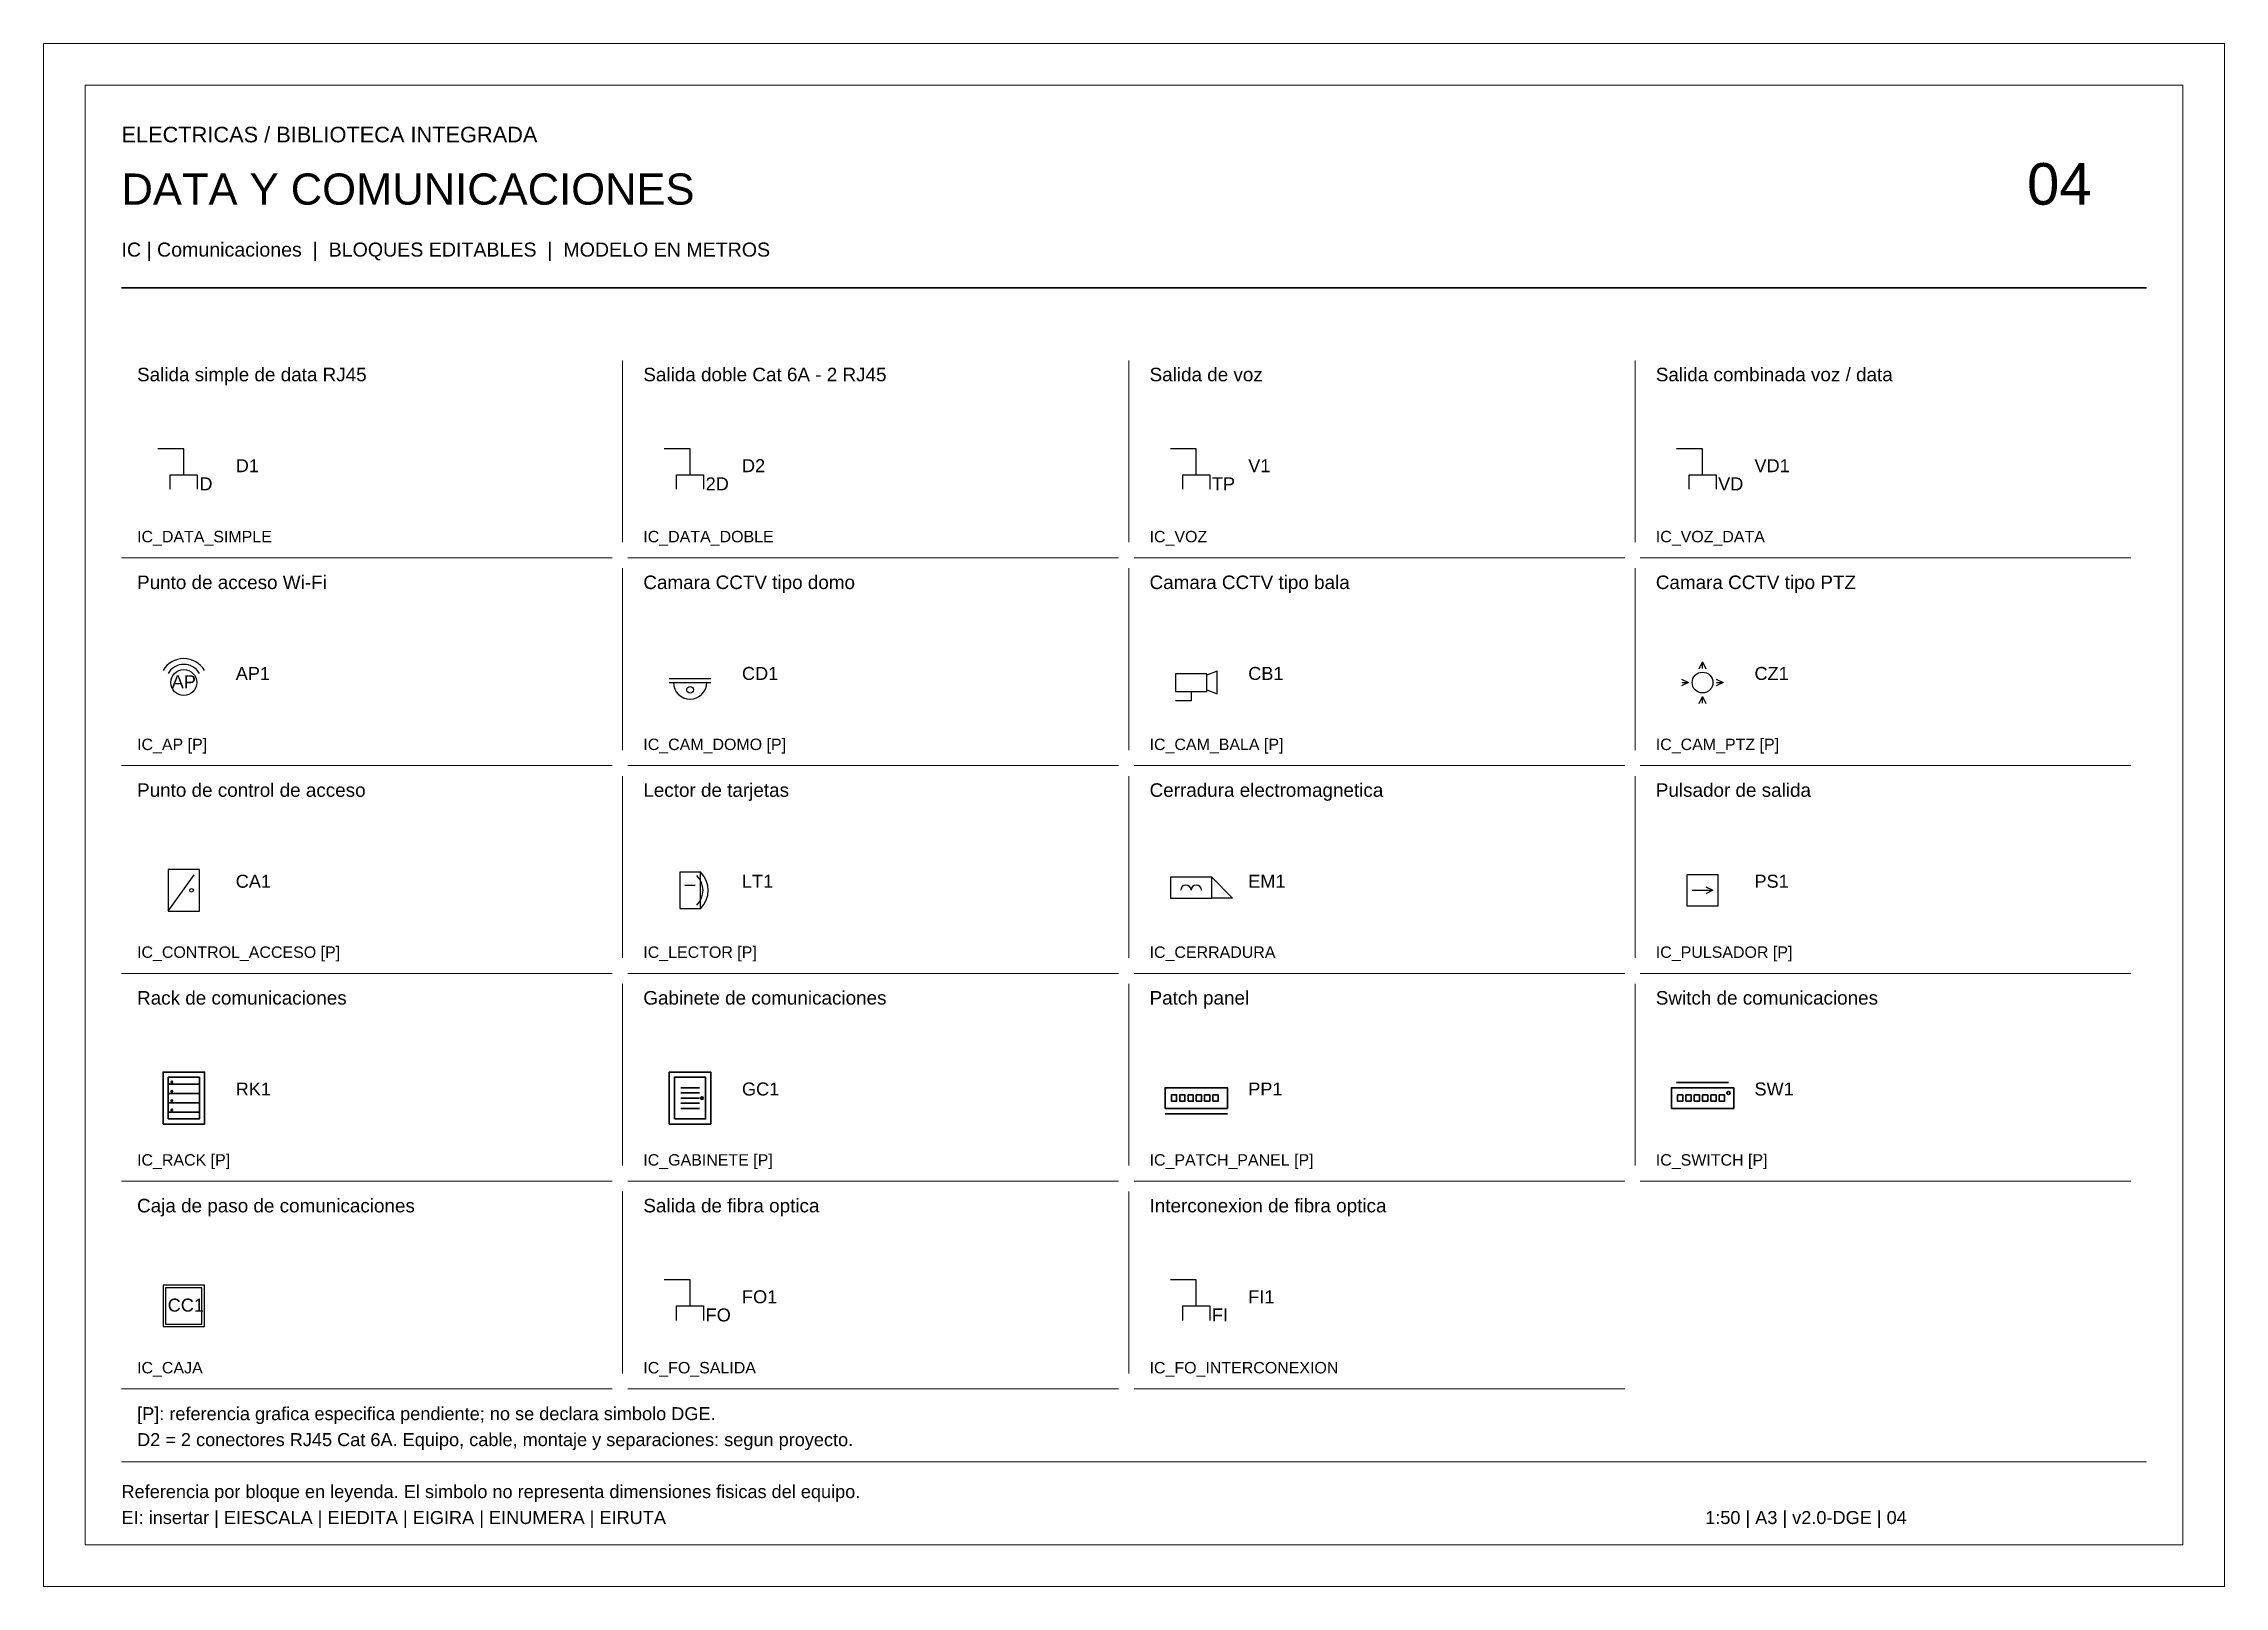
# Paper-space layout '04_DATA_COMUNICACIONES' of a CAD drawing. Header units: metres, sheet in millimetres. Extents: x 0 to 420, y 0 to 297.
# The model-space entities are those that its viewports show. They can reach past a viewport. Long polylines and large blocks are cut down to what shows.
import ezdxf
from ezdxf.enums import TextEntityAlignment as Align

# ---------------------------------------------------------------- set-up
doc = ezdxf.new("R2010")
doc.units = ezdxf.units.M
for name, color, linetype, lineweight in [('EIC-CATALOGO', 7, 'Continuous', 18), ('EIC-MARCO', 8, 'Continuous', 13), ('IC-ACCESOS', 214, 'Continuous', 25), ('IC-CAJAS', 144, 'Continuous', 25), ('IC-CCTV', 174, 'Continuous', 25), ('IC-DATA', 144, 'Continuous', 25), ('IC-FIBRA', 94, 'Continuous', 25), ('IC-RACK', 144, 'Continuous', 30), ('IC-VOZ', 144, 'Continuous', 25), ('IC-WIFI', 144, 'Continuous', 25)]:
    doc.layers.add(name, color=color, linetype=linetype, lineweight=lineweight)
doc.layers.add('VIEWPORTS', color=8, linetype='Continuous', lineweight=0, plot=False)
doc.styles.add('EI_TEXTO', font='arial.ttf')

# ---------------------------------------------------------------- blocks, each defined once
blk = doc.blocks.new('IC_DATA_SIMPLE')
at = {"color": 0, "lineweight": -2}
for points in [[(0, 0), (0, 5), (-5, 5)], [(-2.6, -2.8), (-2.6, 0), (2.6, 0), (2.6, -2.8)]]:
    blk.add_lwpolyline(points, dxfattribs=at)
at = {"color": 0, "style": 'EI_TEXTO', "flags": 1}
for tag in ['TIPO', 'TABLERO', 'SISTEMA', 'OBSERVACIONES', 'CABLE', 'CATEGORIA', 'CLASE_REFERENCIA', 'DESCRIPCION', 'MONTAJE', 'NORMA', 'PUNTO', 'PUERTOS', 'PAGINA_DGE']:
    blk.add_attdef(tag, (0, 0), '', height=2.5, dxfattribs=at)
at = {"color": 0, "style": 'EI_TEXTO'}
for tag, p in [('CODIGO', (10, 0.5)), ('DISTINTIVO', (3, -3)), ('ALTURA', (10, -6.5)), ('CIRCUITO', (10, -3))]:
    blk.add_attdef(tag, p, '', height=2.5, dxfattribs=at)
blk = doc.blocks.new('IC_DATA_DOBLE')
at = {"color": 0, "lineweight": -2}
for points in [[(0, 0), (0, 5), (-5, 5)], [(-2.6, -2.8), (-2.6, 0), (2.6, 0), (2.6, -2.8)]]:
    blk.add_lwpolyline(points, dxfattribs=at)
at = {"color": 0, "style": 'EI_TEXTO', "flags": 1}
for tag in ['TIPO', 'TABLERO', 'SISTEMA', 'OBSERVACIONES', 'CABLE', 'CATEGORIA', 'CLASE_REFERENCIA', 'DESCRIPCION', 'MONTAJE', 'NORMA', 'PUNTO', 'PUERTOS', 'PAGINA_DGE']:
    blk.add_attdef(tag, (0, 0), '', height=2.5, dxfattribs=at)
at = {"color": 0, "style": 'EI_TEXTO'}
for tag, p in [('CODIGO', (10, 0.5)), ('DISTINTIVO', (3, -3)), ('ALTURA', (10, -6.5)), ('CIRCUITO', (10, -3))]:
    blk.add_attdef(tag, p, '', height=2.5, dxfattribs=at)
blk = doc.blocks.new('IC_VOZ')
at = {"color": 0, "lineweight": -2}
for points in [[(0, 0), (0, 5), (-5, 5)], [(-2.6, -2.8), (-2.6, 0), (2.6, 0), (2.6, -2.8)]]:
    blk.add_lwpolyline(points, dxfattribs=at)
at = {"color": 0, "style": 'EI_TEXTO', "flags": 1}
for tag in ['TIPO', 'TABLERO', 'SISTEMA', 'OBSERVACIONES', 'CABLE', 'CLASE_REFERENCIA', 'DESCRIPCION', 'MONTAJE', 'NORMA', 'PUNTO', 'PUERTOS', 'PAGINA_DGE']:
    blk.add_attdef(tag, (0, 0), '', height=2.5, dxfattribs=at)
at = {"color": 0, "style": 'EI_TEXTO'}
for tag, p in [('CODIGO', (10, 0.5)), ('DISTINTIVO', (3, -3)), ('ALTURA', (10, -6.5)), ('CIRCUITO', (10, -3))]:
    blk.add_attdef(tag, p, '', height=2.5, dxfattribs=at)
blk = doc.blocks.new('IC_VOZ_DATA')
at = {"color": 0, "lineweight": -2}
for points in [[(0, 0), (0, 5), (-5, 5)], [(-2.6, -2.8), (-2.6, 0), (2.6, 0), (2.6, -2.8)]]:
    blk.add_lwpolyline(points, dxfattribs=at)
at = {"color": 0, "style": 'EI_TEXTO', "flags": 1}
for tag in ['TIPO', 'TABLERO', 'SISTEMA', 'OBSERVACIONES', 'CABLE', 'CLASE_REFERENCIA', 'DESCRIPCION', 'MONTAJE', 'NORMA', 'PUNTO', 'PUERTOS', 'PAGINA_DGE']:
    blk.add_attdef(tag, (0, 0), '', height=2.5, dxfattribs=at)
at = {"color": 0, "style": 'EI_TEXTO'}
for tag, p in [('CODIGO', (10, 0.5)), ('DISTINTIVO', (3, -3)), ('ALTURA', (10, -6.5)), ('CIRCUITO', (10, -3))]:
    blk.add_attdef(tag, p, '', height=2.5, dxfattribs=at)
blk = doc.blocks.new('IC_AP')
at = {"color": 0, "lineweight": -2}
blk.add_circle((0, 0), 2.5, dxfattribs=at)
for radius in [4.6, 3.5]:
    blk.add_arc((0, 0), radius, 30, 150, dxfattribs=at)
at = {"color": 0, "lineweight": -2, "style": 'EI_TEXTO'}
blk.add_text('AP', height=2.5, dxfattribs=at).set_placement((0, -1.1), align=Align.CENTER)
at = {"color": 0, "style": 'EI_TEXTO', "flags": 1}
for tag in ['TIPO', 'TABLERO', 'SISTEMA', 'OBSERVACIONES', 'CABLE', 'DESCRIPCION', 'MONTAJE', 'NORMA', 'PUNTO']:
    blk.add_attdef(tag, (0, 0), '', height=2.5, dxfattribs=at)
at = {"color": 0, "style": 'EI_TEXTO'}
for tag, p in [('CODIGO', (10, 0.5)), ('ALTURA', (10, -6.5)), ('CIRCUITO', (10, -3))]:
    blk.add_attdef(tag, p, '', height=2.5, dxfattribs=at)
blk = doc.blocks.new('IC_CAM_DOMO')
at = {"color": 0, "lineweight": -2}
for p, q in [((-4, 0.8), (4, 0.8)), ((-4, 0), (4, 0))]:
    blk.add_line(p, q, dxfattribs=at)
blk.add_circle((0, -1.4), 0.65, dxfattribs=at)
blk.add_arc((0, 0), 3.2, 180, 360, dxfattribs=at)
at = {"color": 0, "style": 'EI_TEXTO', "flags": 1}
for tag in ['TIPO', 'TABLERO', 'SISTEMA', 'OBSERVACIONES', 'CABLE', 'DESCRIPCION', 'MONTAJE', 'NORMA', 'PUNTO']:
    blk.add_attdef(tag, (0, 0), '', height=2.5, dxfattribs=at)
at = {"color": 0, "style": 'EI_TEXTO'}
for tag, p in [('CODIGO', (10, 0.5)), ('ALTURA', (10, -6.5)), ('CIRCUITO', (10, -3))]:
    blk.add_attdef(tag, p, '', height=2.5, dxfattribs=at)
blk = doc.blocks.new('IC_CAM_BALA')
at = {"color": 0, "lineweight": -2}
blk.add_lwpolyline([(-4, -1.7), (2, -1.7), (2, 1.7), (-4, 1.7)], close=True, dxfattribs=at)
for points in [[(2, -1.4), (4, -2.2), (4, 2.2), (2, 1.4)], [(-1, -1.7), (-1, -3.5), (-4, -3.5)]]:
    blk.add_lwpolyline(points, dxfattribs=at)
at = {"color": 0, "style": 'EI_TEXTO', "flags": 1}
for tag in ['TIPO', 'TABLERO', 'SISTEMA', 'OBSERVACIONES', 'CABLE', 'DESCRIPCION', 'MONTAJE', 'NORMA', 'PUNTO']:
    blk.add_attdef(tag, (0, 0), '', height=2.5, dxfattribs=at)
at = {"color": 0, "style": 'EI_TEXTO'}
for tag, p in [('CODIGO', (10, 0.5)), ('ALTURA', (10, -6.5)), ('CIRCUITO', (10, -3))]:
    blk.add_attdef(tag, p, '', height=2.5, dxfattribs=at)
blk = doc.blocks.new('IC_CAM_PTZ')
at = {"color": 0, "lineweight": -2}
for p, q in [((-4, 0), (-2.7, 0)), ((0, 2.7), (0, 4)), ((2.7, 0), (4, 0)), ((0, -4), (0, -2.7))]:
    blk.add_line(p, q, dxfattribs=at)
for points in [[(-4.05, 0.65), (-2.7, 0), (-4.05, -0.65)], [(-0.65, 2.65), (0, 4), (0.65, 2.65)], [(2.65, 0.65), (4, 0), (2.65, -0.65)], [(-0.65, -4.05), (0, -2.7), (0.65, -4.05)]]:
    blk.add_lwpolyline(points, dxfattribs=at)
blk.add_circle((0, 0), 2, dxfattribs=at)
at = {"color": 0, "style": 'EI_TEXTO', "flags": 1}
for tag in ['TIPO', 'TABLERO', 'SISTEMA', 'OBSERVACIONES', 'CABLE', 'DESCRIPCION', 'MONTAJE', 'NORMA', 'PUNTO']:
    blk.add_attdef(tag, (0, 0), '', height=2.5, dxfattribs=at)
at = {"color": 0, "style": 'EI_TEXTO'}
for tag, p in [('CODIGO', (10, 0.5)), ('ALTURA', (10, -6.5)), ('CIRCUITO', (10, -3))]:
    blk.add_attdef(tag, p, '', height=2.5, dxfattribs=at)
blk = doc.blocks.new('IC_CONTROL_ACCESO')
at = {"color": 0, "lineweight": -2}
blk.add_line((-3, -4), (2, 3), dxfattribs=at)
blk.add_lwpolyline([(-3, -4), (3, -4), (3, 4), (-3, 4)], close=True, dxfattribs=at)
blk.add_circle((1.5, 0), 0.35, dxfattribs=at)
at = {"color": 0, "style": 'EI_TEXTO', "flags": 1}
for tag in ['TIPO', 'TABLERO', 'SISTEMA', 'OBSERVACIONES', 'CABLE', 'DESCRIPCION', 'MONTAJE', 'NORMA', 'PUNTO']:
    blk.add_attdef(tag, (0, 0), '', height=2.5, dxfattribs=at)
at = {"color": 0, "style": 'EI_TEXTO'}
for tag, p in [('CODIGO', (10, 0.5)), ('ALTURA', (10, -6.5)), ('CIRCUITO', (10, -3))]:
    blk.add_attdef(tag, p, '', height=2.5, dxfattribs=at)
blk = doc.blocks.new('IC_LECTOR')
at = {"color": 0, "lineweight": -2}
blk.add_line((-1, 1), (1, 1), dxfattribs=at)
blk.add_lwpolyline([(-2, -3.5), (2, -3.5), (2, 3.5), (-2, 3.5)], close=True, dxfattribs=at)
for radius in [4, 5]:
    blk.add_arc((-1.5, 0), radius, -45, 45, dxfattribs=at)
at = {"color": 0, "style": 'EI_TEXTO', "flags": 1}
for tag in ['TIPO', 'TABLERO', 'SISTEMA', 'OBSERVACIONES', 'CABLE', 'DESCRIPCION', 'MONTAJE', 'NORMA', 'PUNTO']:
    blk.add_attdef(tag, (0, 0), '', height=2.5, dxfattribs=at)
at = {"color": 0, "style": 'EI_TEXTO'}
for tag, p in [('CODIGO', (10, 0.5)), ('ALTURA', (10, -6.5)), ('CIRCUITO', (10, -3))]:
    blk.add_attdef(tag, p, '', height=2.5, dxfattribs=at)
blk = doc.blocks.new('IC_CERRADURA')
at = {"color": 0, "lineweight": -2}
blk.add_lwpolyline([(-5, -1.5), (3, -1.5), (3, 2.5), (-5, 2.5)], close=True, dxfattribs=at)
blk.add_lwpolyline([(3, 2.5), (7, -1.5), (3, -1.5)], dxfattribs=at)
for centre in [(-2, 0), (0, 0)]:
    blk.add_arc(centre, 1, 0, 180, dxfattribs=at)
at = {"color": 0, "style": 'EI_TEXTO', "flags": 1}
for tag in ['TIPO', 'TABLERO', 'SISTEMA', 'OBSERVACIONES', 'CABLE', 'CLASE_REFERENCIA', 'DESCRIPCION', 'MONTAJE', 'NORMA', 'PUNTO', 'PAGINA_DGE']:
    blk.add_attdef(tag, (0, 0), '', height=2.5, dxfattribs=at)
at = {"color": 0, "style": 'EI_TEXTO'}
for tag, p in [('CODIGO', (10, 0.5)), ('ALTURA', (10, -6.5)), ('CIRCUITO', (10, -3))]:
    blk.add_attdef(tag, p, '', height=2.5, dxfattribs=at)
blk = doc.blocks.new('IC_PULSADOR')
at = {"color": 0, "lineweight": -2}
blk.add_line((-2, 0), (2, 0), dxfattribs=at)
blk.add_lwpolyline([(-3, -3), (3, -3), (3, 3), (-3, 3)], close=True, dxfattribs=at)
blk.add_lwpolyline([(0.65, 0.65), (2, 0), (0.65, -0.65)], dxfattribs=at)
at = {"color": 0, "style": 'EI_TEXTO', "flags": 1}
for tag in ['TIPO', 'TABLERO', 'SISTEMA', 'OBSERVACIONES', 'CABLE', 'DESCRIPCION', 'MONTAJE', 'NORMA', 'PUNTO']:
    blk.add_attdef(tag, (0, 0), '', height=2.5, dxfattribs=at)
at = {"color": 0, "style": 'EI_TEXTO'}
for tag, p in [('CODIGO', (10, 0.5)), ('ALTURA', (10, -6.5)), ('CIRCUITO', (10, -3))]:
    blk.add_attdef(tag, p, '', height=2.5, dxfattribs=at)
blk = doc.blocks.new('IC_RACK')
at = {"color": 0, "lineweight": -2}
for p, q in [((-3, 2.7), (3, 2.7)), ((-3, 0.9), (3, 0.9)), ((-3, -0.9), (3, -0.9)), ((-3, -2.7), (3, -2.7))]:
    blk.add_line(p, q, dxfattribs=at)
for points in [[(-4, -5), (4, -5), (4, 5), (-4, 5)], [(-3, -4), (3, -4), (3, 4), (-3, 4)]]:
    blk.add_lwpolyline(points, close=True, dxfattribs=at)
for centre in [(-2.3, 3.1), (-2.3, 1.3), (-2.3, -0.5), (-2.3, -2.3)]:
    blk.add_circle(centre, 0.15, dxfattribs=at)
at = {"color": 0, "style": 'EI_TEXTO', "flags": 1}
for tag in ['TIPO', 'TABLERO', 'SISTEMA', 'OBSERVACIONES', 'CABLE', 'UNIDADES_RACK', 'DESCRIPCION', 'MONTAJE', 'NORMA', 'PUNTO', 'DIMENSIONES']:
    blk.add_attdef(tag, (0, 0), '', height=2.5, dxfattribs=at)
at = {"color": 0, "style": 'EI_TEXTO'}
for tag, p in [('CODIGO', (10, 0.5)), ('ALTURA', (10, -6.5)), ('CIRCUITO', (10, -3))]:
    blk.add_attdef(tag, p, '', height=2.5, dxfattribs=at)
blk = doc.blocks.new('IC_GABINETE')
at = {"color": 0, "lineweight": -2}
for p, q in [((-1.8, 2), (1.8, 2)), ((-1.8, 1), (1.8, 1)), ((-1.8, 0), (1.8, 0)), ((-1.8, -1), (1.8, -1)), ((-1.8, -2), (1.8, -2))]:
    blk.add_line(p, q, dxfattribs=at)
for points in [[(-4, -5), (4, -5), (4, 5), (-4, 5)], [(-3, -4), (3, -4), (3, 4), (-3, 4)]]:
    blk.add_lwpolyline(points, close=True, dxfattribs=at)
blk.add_circle((2.3, 0), 0.25, dxfattribs=at)
at = {"color": 0, "style": 'EI_TEXTO', "flags": 1}
for tag in ['TIPO', 'TABLERO', 'SISTEMA', 'OBSERVACIONES', 'CABLE', 'DESCRIPCION', 'MONTAJE', 'NORMA', 'PUNTO', 'DIMENSIONES']:
    blk.add_attdef(tag, (0, 0), '', height=2.5, dxfattribs=at)
at = {"color": 0, "style": 'EI_TEXTO'}
for tag, p in [('CODIGO', (10, 0.5)), ('ALTURA', (10, -6.5)), ('CIRCUITO', (10, -3))]:
    blk.add_attdef(tag, p, '', height=2.5, dxfattribs=at)
blk = doc.blocks.new('IC_PATCH_PANEL')
at = {"color": 0, "lineweight": -2}
blk.add_line((-6, -3), (6, -3), dxfattribs=at)
for points in [[(-6, -2), (6, -2), (6, 2), (-6, 2)], [(-4.8, -0.6), (-3.8, -0.6), (-3.8, 0.6), (-4.8, 0.6)], [(-3.2, -0.6), (-2.2, -0.6), (-2.2, 0.6), (-3.2, 0.6)], [(-1.6, -0.6), (-0.6, -0.6), (-0.6, 0.6), (-1.6, 0.6)], [(0, -0.6), (1, -0.6), (1, 0.6), (0, 0.6)], [(1.6, -0.6), (2.6, -0.6), (2.6, 0.6), (1.6, 0.6)], [(3.2, -0.6), (4.2, -0.6), (4.2, 0.6), (3.2, 0.6)]]:
    blk.add_lwpolyline(points, close=True, dxfattribs=at)
at = {"color": 0, "style": 'EI_TEXTO', "flags": 1}
for tag in ['TIPO', 'TABLERO', 'SISTEMA', 'OBSERVACIONES', 'CABLE', 'DESCRIPCION', 'MONTAJE', 'NORMA', 'PUNTO', 'PUERTOS']:
    blk.add_attdef(tag, (0, 0), '', height=2.5, dxfattribs=at)
at = {"color": 0, "style": 'EI_TEXTO'}
for tag, p in [('CODIGO', (10, 0.5)), ('ALTURA', (10, -6.5)), ('CIRCUITO', (10, -3))]:
    blk.add_attdef(tag, p, '', height=2.5, dxfattribs=at)
blk = doc.blocks.new('IC_SWITCH')
at = {"color": 0, "lineweight": -2}
blk.add_line((-5, 3), (5, 3), dxfattribs=at)
for points in [[(-6, -2), (6, -2), (6, 2), (-6, 2)], [(-4.8, -0.6), (-3.8, -0.6), (-3.8, 0.6), (-4.8, 0.6)], [(-3.2, -0.6), (-2.2, -0.6), (-2.2, 0.6), (-3.2, 0.6)], [(-1.6, -0.6), (-0.6, -0.6), (-0.6, 0.6), (-1.6, 0.6)], [(0, -0.6), (1, -0.6), (1, 0.6), (0, 0.6)], [(1.6, -0.6), (2.6, -0.6), (2.6, 0.6), (1.6, 0.6)], [(3.2, -0.6), (4.2, -0.6), (4.2, 0.6), (3.2, 0.6)]]:
    blk.add_lwpolyline(points, close=True, dxfattribs=at)
blk.add_circle((5, 1), 0.3, dxfattribs=at)
at = {"color": 0, "style": 'EI_TEXTO', "flags": 1}
for tag in ['TIPO', 'TABLERO', 'SISTEMA', 'OBSERVACIONES', 'CABLE', 'DESCRIPCION', 'MONTAJE', 'NORMA', 'PUNTO', 'PUERTOS', 'POE']:
    blk.add_attdef(tag, (0, 0), '', height=2.5, dxfattribs=at)
at = {"color": 0, "style": 'EI_TEXTO'}
for tag, p in [('CODIGO', (10, 0.5)), ('ALTURA', (10, -6.5)), ('CIRCUITO', (10, -3))]:
    blk.add_attdef(tag, p, '', height=2.5, dxfattribs=at)
blk = doc.blocks.new('IC_CAJA')
at = {"color": 0, "lineweight": -2}
for points in [[(-4, -4), (4, -4), (4, 4), (-4, 4)], [(-3.5, -3.5), (3.5, -3.5), (3.5, 3.5), (-3.5, 3.5)]]:
    blk.add_lwpolyline(points, close=True, dxfattribs=at)
at = {"color": 0, "style": 'EI_TEXTO'}
for tag, p in [('CODIGO', (-3.1, -1.1)), ('ALTURA', (10, -6.5)), ('CIRCUITO', (10, -3))]:
    blk.add_attdef(tag, p, '', height=2.5, dxfattribs=at)
at = {"color": 0, "style": 'EI_TEXTO', "flags": 1}
for tag in ['TIPO', 'TABLERO', 'SISTEMA', 'OBSERVACIONES', 'CABLE', 'DESCRIPCION', 'MONTAJE', 'NORMA', 'PUNTO', 'DIMENSIONES', 'MATERIAL']:
    blk.add_attdef(tag, (0, 0), '', height=2.5, dxfattribs=at)
blk = doc.blocks.new('IC_FO_SALIDA')
at = {"color": 0, "lineweight": -2}
for points in [[(0, 0), (0, 5), (-5, 5)], [(-2.6, -2.8), (-2.6, 0), (2.6, 0), (2.6, -2.8)]]:
    blk.add_lwpolyline(points, dxfattribs=at)
at = {"color": 0, "style": 'EI_TEXTO', "flags": 1}
for tag in ['TIPO', 'TABLERO', 'SISTEMA', 'OBSERVACIONES', 'CABLE', 'CONECTOR', 'CLASE_REFERENCIA', 'DESCRIPCION', 'MONTAJE', 'NORMA', 'PUNTO', 'FIBRAS', 'PAGINA_DGE']:
    blk.add_attdef(tag, (0, 0), '', height=2.5, dxfattribs=at)
at = {"color": 0, "style": 'EI_TEXTO'}
for tag, p in [('CODIGO', (10, 0.5)), ('DISTINTIVO', (3, -3)), ('ALTURA', (10, -6.5)), ('CIRCUITO', (10, -3))]:
    blk.add_attdef(tag, p, '', height=2.5, dxfattribs=at)
blk = doc.blocks.new('IC_FO_INTERCONEXION')
at = {"color": 0, "lineweight": -2}
for points in [[(0, 0), (0, 5), (-5, 5)], [(-2.6, -2.8), (-2.6, 0), (2.6, 0), (2.6, -2.8)]]:
    blk.add_lwpolyline(points, dxfattribs=at)
at = {"color": 0, "style": 'EI_TEXTO', "flags": 1}
for tag in ['TIPO', 'TABLERO', 'SISTEMA', 'OBSERVACIONES', 'CABLE', 'CLASE_REFERENCIA', 'DESCRIPCION', 'MONTAJE', 'NORMA', 'PUNTO', 'FIBRAS', 'PAGINA_DGE']:
    blk.add_attdef(tag, (0, 0), '', height=2.5, dxfattribs=at)
at = {"color": 0, "style": 'EI_TEXTO'}
for tag, p in [('CODIGO', (10, 0.5)), ('DISTINTIVO', (3, -3)), ('ALTURA', (10, -6.5)), ('CIRCUITO', (10, -3))]:
    blk.add_attdef(tag, p, '', height=2.5, dxfattribs=at)

msp = doc.modelspace()

# ---------------------------------------------------------------- linework, layer by layer
at = {"layer": 'EIC-MARCO', "color": 144, "lineweight": 35}
msp.add_line((0.75, -27.5), (20.25, -27.5), dxfattribs=at)
at = {"layer": 'EIC-MARCO', "color": 8, "lineweight": 13}
for p, q in [((5.575, -29.95), (5.575, -28.2)), ((10.45, -29.95), (10.45, -28.2)), ((15.325, -29.95), (15.325, -28.2)), ((0.75, -30.1), (5.475, -30.1)), ((5.575, -31.95), (5.575, -30.2)), ((5.625, -30.1), (10.35, -30.1)), ((10.45, -31.95), (10.45, -30.2)), ((10.5, -30.1), (15.225, -30.1)), ((15.325, -31.95), (15.325, -30.2)), ((15.375, -30.1), (20.1, -30.1)), ((0.75, -32.1), (5.475, -32.1)), ((5.625, -32.1), (10.35, -32.1)), ((10.5, -32.1), (15.225, -32.1)), ((15.375, -32.1), (20.1, -32.1)), ((5.575, -33.95), (5.575, -32.2)), ((10.45, -33.95), (10.45, -32.2)), ((15.325, -33.95), (15.325, -32.2)), ((0.75, -34.1), (5.475, -34.1)), ((5.575, -35.95), (5.575, -34.2)), ((5.625, -34.1), (10.35, -34.1)), ((10.45, -35.95), (10.45, -34.2)), ((10.5, -34.1), (15.225, -34.1)), ((15.325, -35.95), (15.325, -34.2)), ((15.375, -34.1), (20.1, -34.1)), ((0.75, -36.1), (5.475, -36.1)), ((5.625, -36.1), (10.35, -36.1)), ((10.5, -36.1), (15.225, -36.1)), ((15.375, -36.1), (20.1, -36.1)), ((5.575, -37.95), (5.575, -36.2)), ((10.45, -37.95), (10.45, -36.2)), ((0.75, -38.1), (5.475, -38.1)), ((5.625, -38.1), (10.35, -38.1)), ((10.5, -38.1), (15.225, -38.1)), ((0.75, -38.8), (20.25, -38.8))]:
    msp.add_line(p, q, dxfattribs=at)
at = {"layer": 'EIC-MARCO'}
msp.add_lwpolyline([(0.4, -39.6), (20.6, -39.6), (20.6, -25.55), (0.4, -25.55)], close=True, dxfattribs=at)

# ---------------------------------------------------------------- block references
at = {"layer": 'IC-ACCESOS'}
ref = msp.add_blockref('IC_CONTROL_ACCESO', (1.35, -33.3), dxfattribs=dict(at, xscale=0.05, yscale=0.05, zscale=0.05))
ref.add_attrib('CODIGO', 'CA1', (1.85, -33.275), dxfattribs={"layer": '0', "height": 0.125, "style": 'EI_TEXTO'})
ref = msp.add_blockref('IC_LECTOR', (6.225, -33.3), dxfattribs=dict(at, xscale=0.05, yscale=0.05, zscale=0.05))
ref.add_attrib('CODIGO', 'LT1', (6.725, -33.275), dxfattribs={"layer": '0', "height": 0.125, "style": 'EI_TEXTO'})
ref = msp.add_blockref('IC_CERRADURA', (11.1, -33.3), dxfattribs=dict(at, xscale=0.05, yscale=0.05, zscale=0.05))
ref.add_attrib('CODIGO', 'EM1', (11.6, -33.275), dxfattribs={"layer": '0', "height": 0.125, "style": 'EI_TEXTO'})
ref = msp.add_blockref('IC_PULSADOR', (15.975, -33.3), dxfattribs=dict(at, xscale=0.05, yscale=0.05, zscale=0.05))
ref.add_attrib('CODIGO', 'PS1', (16.475, -33.275), dxfattribs={"layer": '0', "height": 0.125, "style": 'EI_TEXTO'})
at = {"layer": 'IC-CAJAS'}
ref = msp.add_blockref('IC_CAJA', (1.35, -37.3), dxfattribs=dict(at, xscale=0.05, yscale=0.05, zscale=0.05))
ref.add_attrib('CODIGO', 'CC1', (1.195, -37.355), dxfattribs={"layer": '0', "height": 0.125, "style": 'EI_TEXTO'})
at = {"layer": 'IC-CCTV'}
ref = msp.add_blockref('IC_CAM_DOMO', (6.225, -31.3), dxfattribs=dict(at, xscale=0.05, yscale=0.05, zscale=0.05))
ref.add_attrib('CODIGO', 'CD1', (6.725, -31.275), dxfattribs={"layer": '0', "height": 0.125, "style": 'EI_TEXTO'})
ref = msp.add_blockref('IC_CAM_BALA', (11.1, -31.3), dxfattribs=dict(at, xscale=0.05, yscale=0.05, zscale=0.05))
ref.add_attrib('CODIGO', 'CB1', (11.6, -31.275), dxfattribs={"layer": '0', "height": 0.125, "style": 'EI_TEXTO'})
ref = msp.add_blockref('IC_CAM_PTZ', (15.975, -31.3), dxfattribs=dict(at, xscale=0.05, yscale=0.05, zscale=0.05))
ref.add_attrib('CODIGO', 'CZ1', (16.475, -31.275), dxfattribs={"layer": '0', "height": 0.125, "style": 'EI_TEXTO'})
at = {"layer": 'IC-DATA'}
ref = msp.add_blockref('IC_DATA_SIMPLE', (1.35, -29.3), dxfattribs=dict(at, xscale=0.05, yscale=0.05, zscale=0.05))
ref.add_attrib('CODIGO', 'D1', (1.85, -29.275), dxfattribs={"layer": '0', "height": 0.125, "style": 'EI_TEXTO'})
ref.add_attrib('DISTINTIVO', 'D', (1.5, -29.45), dxfattribs={"layer": '0', "height": 0.125, "style": 'EI_TEXTO'})
ref = msp.add_blockref('IC_DATA_DOBLE', (6.225, -29.3), dxfattribs=dict(at, xscale=0.05, yscale=0.05, zscale=0.05))
ref.add_attrib('CODIGO', 'D2', (6.725, -29.275), dxfattribs={"layer": '0', "height": 0.125, "style": 'EI_TEXTO'})
ref.add_attrib('DISTINTIVO', '2D', (6.375, -29.45), dxfattribs={"layer": '0', "height": 0.125, "style": 'EI_TEXTO'})
at = {"layer": 'IC-FIBRA'}
ref = msp.add_blockref('IC_FO_SALIDA', (6.225, -37.3), dxfattribs=dict(at, xscale=0.05, yscale=0.05, zscale=0.05))
ref.add_attrib('CODIGO', 'FO1', (6.725, -37.275), dxfattribs={"layer": '0', "height": 0.125, "style": 'EI_TEXTO'})
ref.add_attrib('DISTINTIVO', 'FO', (6.375, -37.45), dxfattribs={"layer": '0', "height": 0.125, "style": 'EI_TEXTO'})
ref = msp.add_blockref('IC_FO_INTERCONEXION', (11.1, -37.3), dxfattribs=dict(at, xscale=0.05, yscale=0.05, zscale=0.05))
ref.add_attrib('CODIGO', 'FI1', (11.6, -37.275), dxfattribs={"layer": '0', "height": 0.125, "style": 'EI_TEXTO'})
ref.add_attrib('DISTINTIVO', 'FI', (11.25, -37.45), dxfattribs={"layer": '0', "height": 0.125, "style": 'EI_TEXTO'})
at = {"layer": 'IC-RACK'}
ref = msp.add_blockref('IC_RACK', (1.35, -35.3), dxfattribs=dict(at, xscale=0.05, yscale=0.05, zscale=0.05))
ref.add_attrib('CODIGO', 'RK1', (1.85, -35.275), dxfattribs={"layer": '0', "height": 0.125, "style": 'EI_TEXTO'})
ref = msp.add_blockref('IC_GABINETE', (6.225, -35.3), dxfattribs=dict(at, xscale=0.05, yscale=0.05, zscale=0.05))
ref.add_attrib('CODIGO', 'GC1', (6.725, -35.275), dxfattribs={"layer": '0', "height": 0.125, "style": 'EI_TEXTO'})
ref = msp.add_blockref('IC_PATCH_PANEL', (11.1, -35.3), dxfattribs=dict(at, xscale=0.05, yscale=0.05, zscale=0.05))
ref.add_attrib('CODIGO', 'PP1', (11.6, -35.275), dxfattribs={"layer": '0', "height": 0.125, "style": 'EI_TEXTO'})
ref = msp.add_blockref('IC_SWITCH', (15.975, -35.3), dxfattribs=dict(at, xscale=0.05, yscale=0.05, zscale=0.05))
ref.add_attrib('CODIGO', 'SW1', (16.475, -35.275), dxfattribs={"layer": '0', "height": 0.125, "style": 'EI_TEXTO'})
at = {"layer": 'IC-VOZ'}
ref = msp.add_blockref('IC_VOZ', (11.1, -29.3), dxfattribs=dict(at, xscale=0.05, yscale=0.05, zscale=0.05))
ref.add_attrib('CODIGO', 'V1', (11.6, -29.275), dxfattribs={"layer": '0', "height": 0.125, "style": 'EI_TEXTO'})
ref.add_attrib('DISTINTIVO', 'TP', (11.25, -29.45), dxfattribs={"layer": '0', "height": 0.125, "style": 'EI_TEXTO'})
ref = msp.add_blockref('IC_VOZ_DATA', (15.975, -29.3), dxfattribs=dict(at, xscale=0.05, yscale=0.05, zscale=0.05))
ref.add_attrib('CODIGO', 'VD1', (16.475, -29.275), dxfattribs={"layer": '0', "height": 0.125, "style": 'EI_TEXTO'})
ref.add_attrib('DISTINTIVO', 'VD', (16.125, -29.45), dxfattribs={"layer": '0', "height": 0.125, "style": 'EI_TEXTO'})
at = {"layer": 'IC-WIFI'}
ref = msp.add_blockref('IC_AP', (1.35, -31.3), dxfattribs=dict(at, xscale=0.05, yscale=0.05, zscale=0.05))
ref.add_attrib('CODIGO', 'AP1', (1.85, -31.275), dxfattribs={"layer": '0', "height": 0.125, "style": 'EI_TEXTO'})

# ---------------------------------------------------------------- texts
at = {"layer": 'EIC-CATALOGO', "color": 144, "style": 'EI_TEXTO'}
for s, height, p in [('ELECTRICAS / BIBLIOTECA INTEGRADA', 0.15, (0.75, -26.1)), ('04', 0.4, (19.1, -26.7))]:
    msp.add_text(s, height=height, dxfattribs=at).set_placement(p)
at = {"layer": 'EIC-CATALOGO', "color": 7, "style": 'EI_TEXTO'}
for s, height, p in [('DATA Y COMUNICACIONES', 0.3, (0.75, -26.7)), ('IC | Comunicaciones  |  BLOQUES EDITABLES  |  MODELO EN METROS', 0.135, (0.75, -27.2)), ('Salida simple de data RJ45', 0.13, (0.9, -28.4)), ('Salida doble Cat 6A - 2 RJ45', 0.13, (5.775, -28.4)), ('Salida de voz', 0.13, (10.65, -28.4)), ('Salida combinada voz / data', 0.13, (15.525, -28.4)), ('Punto de acceso Wi-Fi', 0.13, (0.9, -30.4)), ('Camara CCTV tipo domo', 0.13, (5.775, -30.4)), ('Camara CCTV tipo bala', 0.13, (10.65, -30.4)), ('Camara CCTV tipo PTZ', 0.13, (15.525, -30.4)), ('Punto de control de acceso', 0.13, (0.9, -32.4)), ('Lector de tarjetas', 0.13, (5.775, -32.4)), ('Cerradura electromagnetica', 0.13, (10.65, -32.4)), ('Pulsador de salida', 0.13, (15.525, -32.4)), ('Rack de comunicaciones', 0.13, (0.9, -34.4)), ('Gabinete de comunicaciones', 0.13, (5.775, -34.4)), ('Patch panel', 0.13, (10.65, -34.4)), ('Switch de comunicaciones', 0.13, (15.525, -34.4)), ('Caja de paso de comunicaciones', 0.13, (0.9, -36.4)), ('Salida de fibra optica', 0.13, (5.775, -36.4)), ('Interconexion de fibra optica', 0.13, (10.65, -36.4)), ('[P]: referencia grafica especifica pendiente; no se declara simbolo DGE.', 0.125, (0.9, -38.4)), ('D2 = 2 conectores RJ45 Cat 6A. Equipo, cable, montaje y separaciones: segun proyecto.', 0.125, (0.9, -38.65)), ('Referencia por bloque en leyenda. El simbolo no representa dimensiones fisicas del equipo.', 0.125, (0.75, -39.15)), ('EI: insertar | EIESCALA | EIEDITA | EIGIRA | EINUMERA | EIRUTA', 0.125, (0.75, -39.4)), ('1:50 | A3 | v2.0-DGE | 04', 0.125, (16, -39.4))]:
    msp.add_text(s, height=height, dxfattribs=at).set_placement(p)
at = {"layer": 'EIC-CATALOGO', "color": 8, "style": 'EI_TEXTO'}
for s, p in [('IC_DATA_SIMPLE', (0.9, -29.95)), ('IC_DATA_DOBLE', (5.775, -29.95)), ('IC_VOZ', (10.65, -29.95)), ('IC_VOZ_DATA', (15.525, -29.95)), ('IC_AP [P]', (0.9, -31.95)), ('IC_CAM_DOMO [P]', (5.775, -31.95)), ('IC_CAM_BALA [P]', (10.65, -31.95)), ('IC_CAM_PTZ [P]', (15.525, -31.95)), ('IC_CONTROL_ACCESO [P]', (0.9, -33.95)), ('IC_LECTOR [P]', (5.775, -33.95)), ('IC_CERRADURA', (10.65, -33.95)), ('IC_PULSADOR [P]', (15.525, -33.95)), ('IC_RACK [P]', (0.9, -35.95)), ('IC_GABINETE [P]', (5.775, -35.95)), ('IC_PATCH_PANEL [P]', (10.65, -35.95)), ('IC_SWITCH [P]', (15.525, -35.95)), ('IC_CAJA', (0.9, -37.95)), ('IC_FO_SALIDA', (5.775, -37.95)), ('IC_FO_INTERCONEXION', (10.65, -37.95))]:
    msp.add_text(s, height=0.11, dxfattribs=at).set_placement(p)

psp = doc.layouts.new('04_DATA_COMUNICACIONES')

# ---------------------------------------------------------------- viewports
at = {"layer": 'VIEWPORTS'}
psp.add_viewport(center=(210, 148.5), size=(420, 297), view_center_point=(10.5, -32.575), view_height=14.85, dxfattribs=at)

doc.saveas('drawing.dxf')
